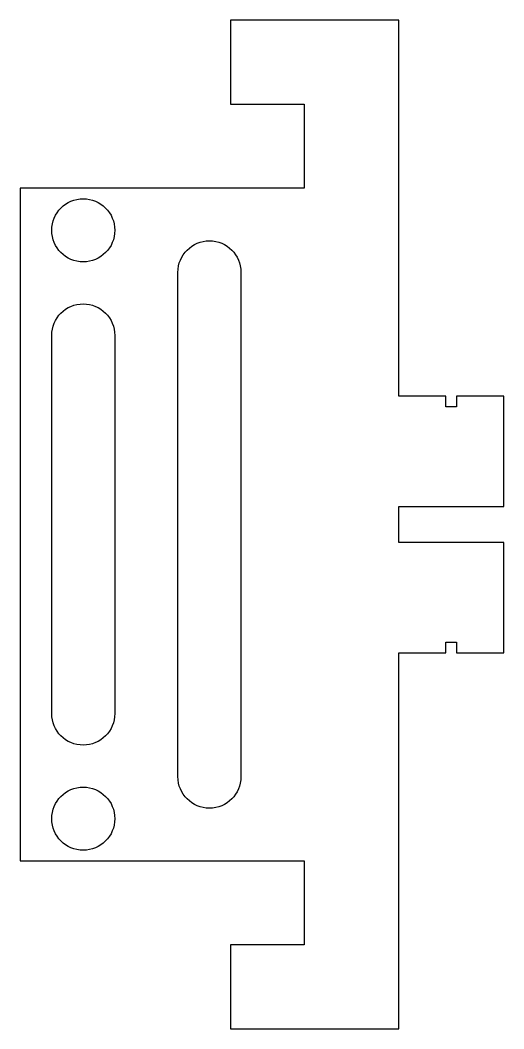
# Model space of a CAD drawing. Header units: millimetres. Extents: x -13.5 to 9.5, y -6 to 42.
import ezdxf

# ---------------------------------------------------------------- set-up
doc = ezdxf.new("R2010")
doc.units = ezdxf.units.MM

msp = doc.modelspace()

# ---------------------------------------------------------------- linework, layer by layer
msp.add_lwpolyline([(6.75, 23.6), (6.75, 24.1), (4.5, 24.1), (4.5, 42), (-3.5, 42), (-3.5, 38), (0, 38), (0, 34), (-13.5, 34), (-13.5, 2), (0, 2), (0, -2), (-3.5, -2), (-3.5, -6), (4.5, -6), (4.5, 11.9), (6.75, 11.9), (6.75, 12.4), (7.25, 12.4), (7.25, 11.9), (9.5, 11.9), (9.5, 17.15), (4.5, 17.15), (4.5, 18.85), (9.5, 18.85), (9.5, 24.1), (7.25, 24.1), (7.25, 23.6)], close=True)
for points in [[(-6, 6), (-6, 30, -1), (-3, 30), (-3, 6, -1)], [(-12, 9), (-12, 27, -1), (-9, 27), (-9, 9, -1)]]:
    msp.add_lwpolyline(points, format="xyb", close=True)
for centre in [(-10.5, 32), (-10.5, 4)]:
    msp.add_circle(centre, 1.5)

doc.saveas('drawing.dxf')
